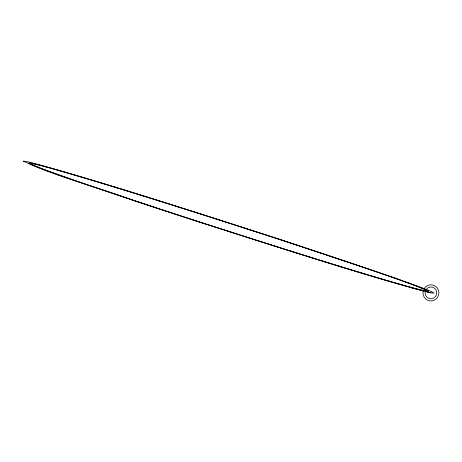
<?xml version="1.0" encoding="UTF-8"?>
<svg xmlns="http://www.w3.org/2000/svg" width="462" height="462" viewBox="0 0 462 462"><rect width="100%" height="100%" fill="white"/><g stroke="black" fill="none" stroke-linecap="round" stroke-linejoin="round"><path stroke-width="0.69" d="M430.307 292.735L434.164 293.145L431.479 291.568L423.342 288.265L391.741 276.871L280.861 239.726C200.127 213.912 119.606 187.214 37.959 164.357C33.097 163.259 28.067 161.365 23.175 161.117C57.785 177.35 97.626 186.931 133.662 200.554L193.22 220.097C269.808 244.282 346.038 269.854 423.521 291.1M430.024 292.677L428.47 292.325M427.956 292.203L427.05 291.99M426.085 291.753L425.681 291.649M409.904 287.399L430.971 292.873M426.172 289.501A5.914 5.827 -78.5 0 1 435.995 289.888A5.914 5.827 -78.5 0 1 431.444 298.752A5.914 5.827 -78.5 0 1 425.473 290.875M423.989 288.993A8.068 7.952 -78.5 0 1 437.52 288.288A8.068 7.952 -78.5 0 1 431.999 300.854A8.068 7.952 -78.5 0 1 423.423 290.28M423.943 290.523L423.359 290.407A207.79 3.991 17.8 0 1 101.848 189.697A207.79 3.991 17.8 0 1 159.413 201.034A207.79 3.991 17.8 0 1 423.943 290.523M425.993 291.187L424.763 290.933A209.95 4.031 17.8 0 1 98.845 188.739A209.95 4.031 17.8 0 1 159.673 201.068A209.95 4.031 17.8 0 1 425.993 291.187"/></g></svg>
